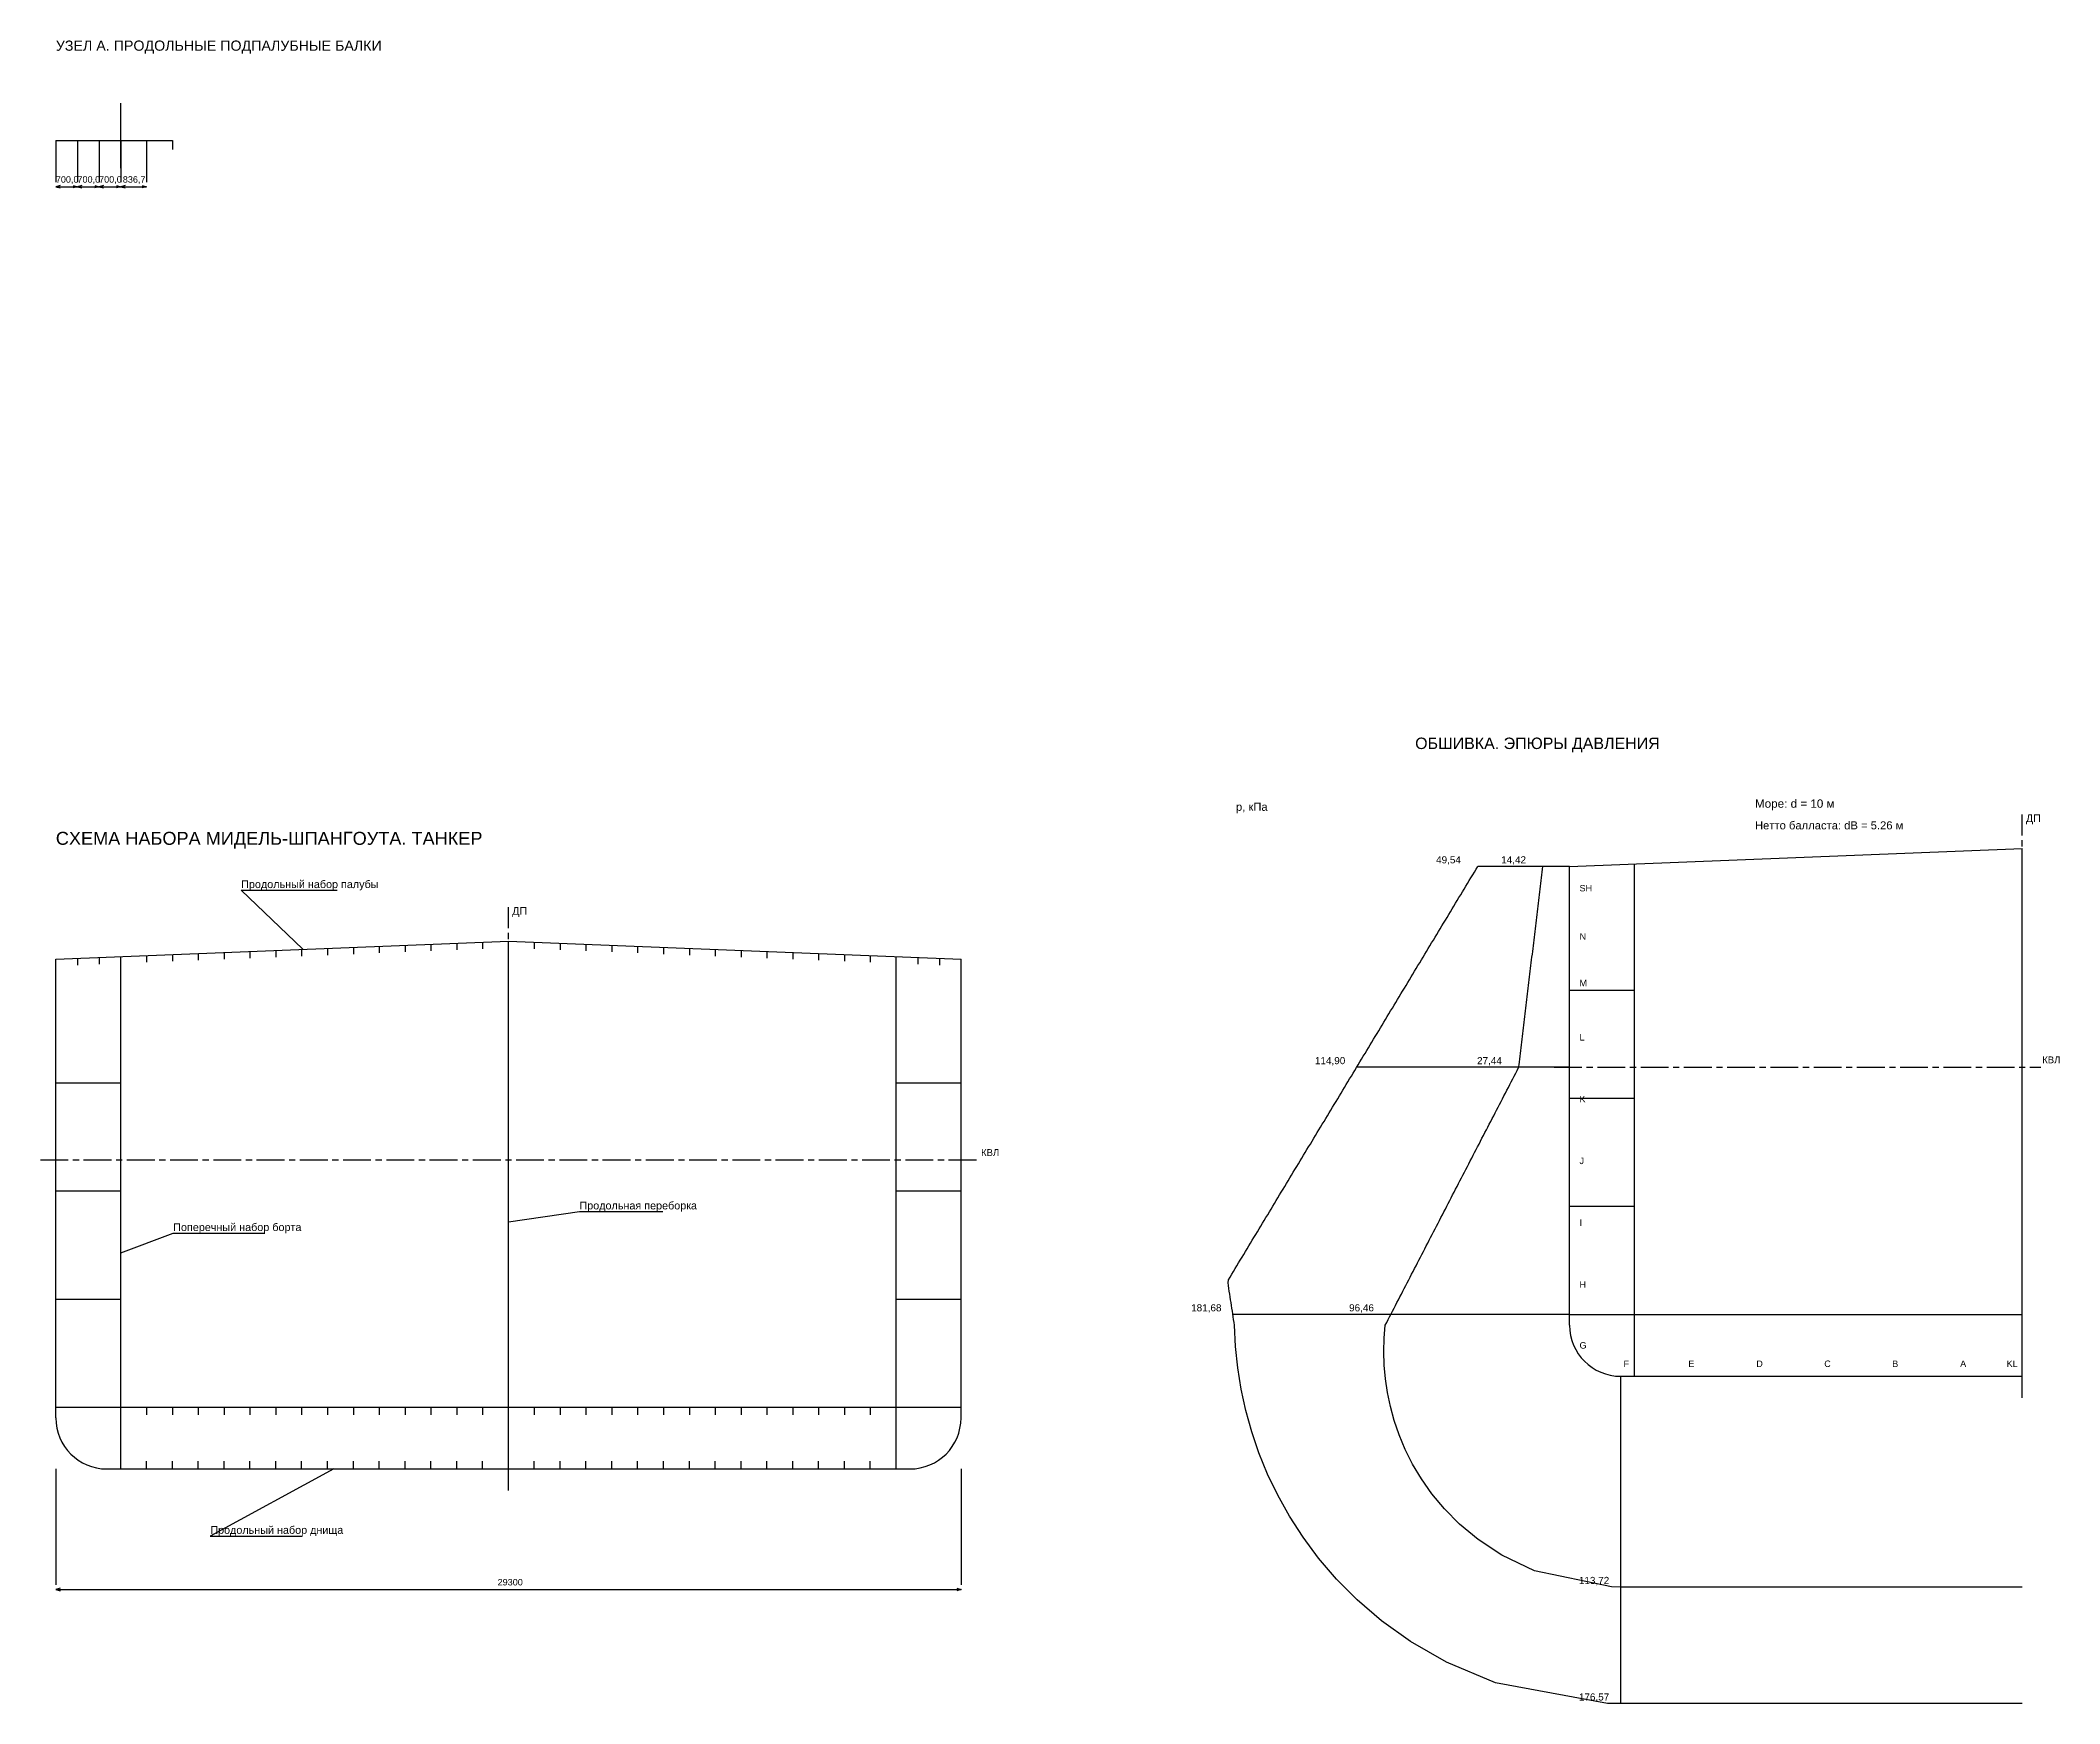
# Model space of a CAD drawing. Header units: millimetres. Extents: x -5500 to 169650, y -17240 to 192034.
# Drawn here: x -500 to 64861, y 25406 to 79235 of the extents above; entities that cross this region are included whole.
import ezdxf

# ---------------------------------------------------------------- set-up
doc = ezdxf.new("R2010")
doc.units = ezdxf.units.MM
doc.linetypes.add('AXIS22', pattern=[1400, 900, -150, 200, -150])
for name, color, linetype in [('01_CENTER', 30, 'AXIS22'), ('01_DIM', 2, 'Continuous'), ('01_HULL', 4, 'Continuous'), ('01_MEMBER', 7, 'Continuous'), ('01_SEAM', 7, 'Continuous'), ('01_TEXT', 7, 'Continuous'), ('02_CENTER', 30, 'AXIS22'), ('02_HULL', 4, 'Continuous'), ('02_NET', 6, 'Continuous'), ('02_SEA', 3, 'Continuous'), ('02_TEXT', 7, 'Continuous'), ('ARR_DETAIL_DIM', 2, 'Continuous'), ('ARR_DETAIL_HULL', 4, 'Continuous'), ('ARR_DETAIL_MEMBER', 4, 'Continuous'), ('ARR_DETAIL_TEXT', 7, 'Continuous')]:
    doc.layers.add(name, color=color, linetype=linetype)
doc.styles.add('RU', font='arial.ttf')

msp = doc.modelspace()

# ---------------------------------------------------------------- linework, layer by layer
at = {"layer": '01_CENTER'}
for p, q in [((14650, 32300), (14650, 51186)), ((-500, 43000), (29900, 43000))]:
    msp.add_line(p, q, dxfattribs=at)
at = {"layer": '01_DIM'}
for p, q in [((0, 33000), (0, 29250)), ((29300, 33000), (29300, 29250)), ((0, 29100), (29300, 29100))]:
    msp.add_line(p, q, dxfattribs=at)
for points in [[(140, 29140), (0, 29100), (140, 29060)], [(29160, 29140), (29300, 29100), (29160, 29060)]]:
    msp.add_lwpolyline(points, dxfattribs=at)
at = {"layer": '01_HULL'}
for p, q in [((14650, 33000), (14650, 50086)), ((0, 34650), (0, 49500)), ((2100, 33000), (2100, 49584)), ((27200, 33000), (27200, 49584)), ((29300, 34650), (29300, 49500)), ((0, 45500), (2100, 45500)), ((27200, 45500), (29300, 45500)), ((0, 42000), (2100, 42000)), ((27200, 42000), (29300, 42000)), ((0, 38500), (2100, 38500)), ((27200, 38500), (29300, 38500)), ((0, 35000), (29300, 35000)), ((1650, 33000), (27650, 33000))]:
    msp.add_line(p, q, dxfattribs=at)
msp.add_lwpolyline([(0, 49500), (14650, 50086), (29300, 49500)], dxfattribs=at)
for centre, start, end in [((1650, 34650), 180, 270), ((27650, 34650), 270, 360)]:
    msp.add_arc(centre, 1650, start, end, dxfattribs=at)
at = {"layer": '01_MEMBER'}
for p, q in [((4610, 49684), (4610, 49464)), ((5447, 49718), (5447, 49498)), ((6283, 49751), (6283, 49531)), ((7120, 49785), (7120, 49565)), ((7957, 49818), (7957, 49598)), ((8793, 49852), (8793, 49632)), ((9630, 49885), (9630, 49665)), ((10467, 49919), (10467, 49699)), ((11303, 49952), (11303, 49732)), ((12140, 49986), (12140, 49766)), ((12977, 50019), (12977, 49799)), ((13813, 50053), (13813, 49833)), ((15487, 50053), (15487, 49833)), ((16323, 50019), (16323, 49799)), ((17160, 49986), (17160, 49766)), ((17997, 49952), (17997, 49732)), ((18833, 49919), (18833, 49699)), ((19670, 49885), (19670, 49665)), ((20507, 49852), (20507, 49632)), ((21343, 49818), (21343, 49598)), ((22180, 49785), (22180, 49565)), ((23017, 49751), (23017, 49531)), ((23853, 49718), (23853, 49498)), ((24690, 49684), (24690, 49464)), ((700, 49528), (700, 49308)), ((1400, 49556), (1400, 49336)), ((2937, 49617), (2937, 49397)), ((3773, 49651), (3773, 49431)), ((25527, 49651), (25527, 49431)), ((26363, 49617), (26363, 49397)), ((27900, 49556), (27900, 49336)), ((28600, 49528), (28600, 49308)), ((2937, 35000), (2937, 34750)), ((3773, 35000), (3773, 34750)), ((4610, 35000), (4610, 34750)), ((5447, 35000), (5447, 34750)), ((6283, 35000), (6283, 34750)), ((7120, 35000), (7120, 34750)), ((7957, 35000), (7957, 34750)), ((8793, 35000), (8793, 34750)), ((9630, 35000), (9630, 34750)), ((10467, 35000), (10467, 34750)), ((11303, 35000), (11303, 34750)), ((12140, 35000), (12140, 34750)), ((12977, 35000), (12977, 34750)), ((13813, 35000), (13813, 34750)), ((15487, 35000), (15487, 34750)), ((16323, 35000), (16323, 34750)), ((17160, 35000), (17160, 34750)), ((17997, 35000), (17997, 34750)), ((18833, 35000), (18833, 34750)), ((19670, 35000), (19670, 34750)), ((20507, 35000), (20507, 34750)), ((21343, 35000), (21343, 34750)), ((22180, 35000), (22180, 34750)), ((23017, 35000), (23017, 34750)), ((23853, 35000), (23853, 34750)), ((24690, 35000), (24690, 34750)), ((25527, 35000), (25527, 34750)), ((26363, 35000), (26363, 34750)), ((2937, 33000), (2937, 33250)), ((3773, 33000), (3773, 33250)), ((4610, 33000), (4610, 33250)), ((5447, 33000), (5447, 33250)), ((6283, 33000), (6283, 33250)), ((7120, 33000), (7120, 33250)), ((7957, 33000), (7957, 33250)), ((8793, 33000), (8793, 33250)), ((9630, 33000), (9630, 33250)), ((10467, 33000), (10467, 33250)), ((11303, 33000), (11303, 33250)), ((12140, 33000), (12140, 33250)), ((12977, 33000), (12977, 33250)), ((13813, 33000), (13813, 33250)), ((15487, 33000), (15487, 33250)), ((16323, 33000), (16323, 33250)), ((17160, 33000), (17160, 33250)), ((17997, 33000), (17997, 33250)), ((18833, 33000), (18833, 33250)), ((19670, 33000), (19670, 33250)), ((20507, 33000), (20507, 33250)), ((21343, 33000), (21343, 33250)), ((22180, 33000), (22180, 33250)), ((23017, 33000), (23017, 33250)), ((23853, 33000), (23853, 33250)), ((24690, 33000), (24690, 33250)), ((25527, 33000), (25527, 33250)), ((26363, 33000), (26363, 33250))]:
    msp.add_line(p, q, dxfattribs=at)
at = {"layer": '01_SEAM'}
for points in [[(8000, 49820), (6000, 51730), (9105, 51730)], [(14650, 41000), (16950, 41330), (19650, 41330)], [(2100, 40000), (3800, 40630), (6770, 40630)], [(9000, 33000), (5000, 30830), (7970, 30830)]]:
    msp.add_lwpolyline(points, dxfattribs=at)
at = {"layer": '02_CENTER'}
for p, q in [((63650, 35300), (63650, 54186)), ((48500, 46000), (64250, 46000))]:
    msp.add_line(p, q, dxfattribs=at)
at = {"layer": '02_HULL'}
for p, q in [((63650, 36000), (63650, 53086)), ((49000, 37650), (49000, 52500)), ((51100, 36000), (51100, 52584)), ((49000, 48500), (51100, 48500)), ((49000, 45000), (51100, 45000)), ((49000, 41500), (51100, 41500)), ((49000, 38000), (63650, 38000)), ((50650, 36000), (63650, 36000))]:
    msp.add_line(p, q, dxfattribs=at)
msp.add_lwpolyline([(49000, 52500), (63650, 53086)], dxfattribs=at)
msp.add_arc((50650, 37650), 1650, 180, 270, dxfattribs=at)
at = {"layer": '02_NET'}
for p, q in [((49000, 52500), (46027, 52500)), ((49000, 46000), (42106, 46000)), ((49000, 38000), (38099, 38000)), ((50650, 36000), (50650, 25406))]:
    msp.add_line(p, q, dxfattribs=at)
msp.add_lwpolyline([(63650, 25406), (50650, 25406), (50224, 25413), (46600, 26080), (45013, 26748), (43847, 27418), (42910, 28090), (42125, 28763), (41454, 29438), (40875, 30114), (40371, 30792), (39932, 31472), (39552, 32153), (39224, 32835), (38944, 33519), (38710, 34205), (38518, 34892), (38368, 35581), (38257, 36271), (38186, 36963), (38153, 37651), (38139, 37743), (38125, 37834), (38111, 37926), (38097, 38018), (38083, 38109), (38068, 38201), (38054, 38293), (38040, 38384), (38026, 38476), (38012, 38568), (37998, 38659), (37984, 38751), (37970, 38842), (37956, 38934), (37942, 39026), (37954, 39117), (38009, 39209), (38064, 39301), (38120, 39392), (38175, 39484), (38230, 39576), (38285, 39667), (38341, 39759), (38396, 39851), (38451, 39942), (38507, 40034), (38562, 40126), (38617, 40217), (38673, 40309), (38728, 40401), (38783, 40492), (38838, 40584), (38894, 40676), (38949, 40767), (39004, 40859), (39060, 40951), (39115, 41042), (39170, 41134), (39226, 41226), (39281, 41317), (39336, 41409), (39391, 41501), (39447, 41592), (39502, 41684), (39557, 41776), (39613, 41867), (39668, 41959), (39723, 42051), (39779, 42142), (39834, 42234), (39889, 42326), (39944, 42417), (40000, 42509), (40055, 42601), (40110, 42692), (40166, 42784), (40221, 42876), (40276, 42967), (40332, 43059), (40387, 43151), (40442, 43242), (40497, 43334), (40553, 43426), (40608, 43517), (40663, 43609), (40719, 43701), (40774, 43792), (40829, 43884), (40885, 43976), (40940, 44067), (40995, 44159), (41050, 44250), (41106, 44342), (41161, 44434), (41216, 44525), (41272, 44617), (41327, 44709), (41382, 44800), (41438, 44892), (41493, 44984), (41548, 45075), (41603, 45167), (41659, 45259), (41714, 45350), (41769, 45442), (41825, 45534), (41880, 45625), (41935, 45717), (41991, 45809), (42046, 45900), (42101, 45992), (42156, 46084), (42212, 46175), (42267, 46267), (42322, 46359), (42378, 46450), (42433, 46542), (42488, 46634), (42544, 46725), (42599, 46817), (42654, 46909), (42709, 47000), (42765, 47092), (42820, 47184), (42875, 47275), (42931, 47367), (42986, 47459), (43041, 47550), (43097, 47642), (43152, 47734), (43207, 47825), (43262, 47917), (43318, 48009), (43373, 48100), (43428, 48192), (43484, 48284), (43539, 48375), (43594, 48467), (43650, 48559), (43705, 48650), (43760, 48742), (43815, 48834), (43871, 48925), (43926, 49017), (43981, 49109), (44037, 49200), (44092, 49292), (44147, 49384), (44203, 49475), (44258, 49567), (44313, 49659), (44368, 49750), (44424, 49842), (44479, 49933), (44534, 50025), (44590, 50117), (44645, 50208), (44700, 50300), (44756, 50392), (44811, 50483), (44866, 50575), (44921, 50667), (44977, 50758), (45032, 50850), (45087, 50942), (45143, 51033), (45198, 51125), (45253, 51217), (45309, 51308), (45364, 51400), (45419, 51492), (45474, 51583), (45530, 51675), (45585, 51767), (45640, 51858), (45696, 51950), (45751, 52042), (45806, 52133), (45862, 52225), (45917, 52317), (45972, 52408), (46027, 52500)], dxfattribs=at)
at = {"layer": '02_SEA'}
for p, q in [((49000, 52500), (48135, 52500)), ((49000, 46000), (47354, 46000)), ((49000, 38000), (43212, 38000)), ((50650, 36000), (50650, 29177))]:
    msp.add_line(p, q, dxfattribs=at)
msp.add_lwpolyline([(63650, 29177), (50650, 29177), (50355, 29182), (47866, 29698), (46802, 30208), (46038, 30713), (45438, 31213), (44949, 31707), (44543, 32196), (44203, 32680), (43918, 33159), (43680, 33632), (43483, 34100), (43323, 34563), (43197, 35020), (43102, 35472), (43036, 35919), (42997, 36361), (42984, 36797), (42996, 37228), (43031, 37651), (43079, 37743), (43126, 37834), (43174, 37926), (43221, 38018), (43269, 38109), (43316, 38201), (43364, 38293), (43411, 38384), (43459, 38476), (43506, 38568), (43553, 38659), (43601, 38751), (43648, 38842), (43696, 38934), (43743, 39026), (43791, 39117), (43838, 39209), (43886, 39301), (43933, 39392), (43980, 39484), (44028, 39576), (44075, 39667), (44123, 39759), (44170, 39851), (44218, 39942), (44265, 40034), (44313, 40126), (44360, 40217), (44408, 40309), (44455, 40401), (44502, 40492), (44550, 40584), (44597, 40676), (44645, 40767), (44692, 40859), (44740, 40951), (44787, 41042), (44835, 41134), (44882, 41226), (44930, 41317), (44977, 41409), (45024, 41501), (45072, 41592), (45119, 41684), (45167, 41776), (45214, 41867), (45262, 41959), (45309, 42051), (45357, 42142), (45404, 42234), (45451, 42326), (45499, 42417), (45546, 42509), (45594, 42601), (45641, 42692), (45689, 42784), (45736, 42876), (45784, 42967), (45831, 43059), (45879, 43151), (45926, 43242), (45973, 43334), (46021, 43426), (46068, 43517), (46116, 43609), (46163, 43701), (46211, 43792), (46258, 43884), (46306, 43976), (46353, 44067), (46401, 44159), (46448, 44250), (46495, 44342), (46543, 44434), (46590, 44525), (46638, 44617), (46685, 44709), (46733, 44800), (46780, 44892), (46828, 44984), (46875, 45075), (46922, 45167), (46970, 45259), (47017, 45350), (47065, 45442), (47112, 45534), (47160, 45625), (47207, 45717), (47255, 45809), (47302, 45900), (47350, 45992), (47364, 46084), (47375, 46175), (47386, 46267), (47397, 46359), (47408, 46450), (47419, 46542), (47430, 46634), (47441, 46725), (47452, 46817), (47463, 46909), (47474, 47000), (47485, 47092), (47496, 47184), (47507, 47275), (47518, 47367), (47529, 47459), (47540, 47550), (47551, 47642), (47562, 47734), (47573, 47825), (47584, 47917), (47595, 48009), (47606, 48100), (47617, 48192), (47628, 48284), (47639, 48375), (47650, 48467), (47661, 48559), (47672, 48650), (47683, 48742), (47694, 48834), (47705, 48925), (47716, 49017), (47727, 49109), (47738, 49200), (47749, 49292), (47760, 49384), (47771, 49475), (47782, 49567), (47793, 49659), (47804, 49750), (47815, 49842), (47826, 49933), (47837, 50025), (47848, 50117), (47859, 50208), (47870, 50300), (47881, 50392), (47892, 50483), (47903, 50575), (47914, 50667), (47925, 50758), (47936, 50850), (47947, 50942), (47958, 51033), (47969, 51125), (47980, 51217), (47991, 51308), (48002, 51400), (48013, 51492), (48024, 51583), (48035, 51675), (48047, 51767), (48058, 51858), (48069, 51950), (48080, 52042), (48091, 52133), (48102, 52225), (48113, 52317), (48124, 52408), (48135, 52500)], dxfattribs=at)
at = {"layer": 'ARR_DETAIL_DIM'}
for p, q in [((0, 76000), (0, 74650)), ((700, 76000), (700, 74650)), ((700, 76000), (700, 74650)), ((1400, 76000), (1400, 74650)), ((1400, 76000), (1400, 74650)), ((2100, 76000), (2100, 74650)), ((2100, 76000), (2100, 74650)), ((2937, 76000), (2937, 74650)), ((0, 74500), (700, 74500)), ((700, 74500), (1400, 74500)), ((1400, 74500), (2100, 74500)), ((2100, 74500), (2937, 74500))]:
    msp.add_line(p, q, dxfattribs=at)
for points in [[(140, 74540), (0, 74500), (140, 74460)], [(560, 74540), (700, 74500), (560, 74460)], [(840, 74540), (700, 74500), (840, 74460)], [(1260, 74540), (1400, 74500), (1260, 74460)], [(1540, 74540), (1400, 74500), (1540, 74460)], [(1960, 74540), (2100, 74500), (1960, 74460)], [(2240, 74540), (2100, 74500), (2240, 74460)], [(2797, 74540), (2937, 74500), (2797, 74460)]]:
    msp.add_lwpolyline(points, dxfattribs=at)
at = {"layer": 'ARR_DETAIL_HULL'}
for p, q in [((2100, 75100), (2100, 77200)), ((0, 76000), (3773, 76000))]:
    msp.add_line(p, q, dxfattribs=at)
at = {"layer": 'ARR_DETAIL_MEMBER'}
for p, q in [((700, 76000), (700, 75700)), ((1400, 76000), (1400, 75700)), ((2937, 76000), (2937, 75700)), ((3773, 76000), (3773, 75700))]:
    msp.add_line(p, q, dxfattribs=at)

# ---------------------------------------------------------------- texts
at = {"layer": '01_DIM', "style": 'RU'}
msp.add_text('29300', height=210, dxfattribs=at).set_placement((14300, 29230))
at = {"layer": '01_TEXT', "style": 'RU'}
for s, height, p in [('СХЕМА НАБОРА МИДЕЛЬ-ШПАНГОУТА. ТАНКЕР', 420, (0, 53200)), ('Продольный набор палубы', 250, (6000, 51800)), ('ДП', 250, (14770, 50936)), ('КВЛ', 220, (29950, 43130)), ('Продольная переборка', 250, (16950, 41400)), ('Поперечный набор борта', 250, (3800, 40700)), ('Продольный набор днища', 250, (5000, 30900))]:
    msp.add_text(s, height=height, dxfattribs=at).set_placement(p)
at = {"layer": '02_NET', "style": 'RU'}
for s, height, p in [('Нетто балласта: dB = 5.26 м', 260, (55000, 53700)), ('49,54', 230, (44677, 52600)), ('114,90', 230, (40756, 46100)), ('181,68', 230, (36749, 38100)), ('176,57', 230, (49300, 25506))]:
    msp.add_text(s, height=height, dxfattribs=at).set_placement(p)
at = {"layer": '02_SEA', "style": 'RU'}
for s, height, p in [('Море: d = 10 м', 270, (55000, 54400)), ('14,42', 230, (46785, 52600)), ('27,44', 230, (46004, 46100)), ('96,46', 230, (41862, 38100)), ('113,72', 230, (49300, 29277))]:
    msp.add_text(s, height=height, dxfattribs=at).set_placement(p)
at = {"layer": '02_TEXT', "style": 'RU'}
for s, height, p in [('ОБШИВКА. ЭПЮРЫ ДАВЛЕНИЯ', 370, (44000, 56300)), ('p, кПа', 260, (38200, 54300)), ('ДП', 250, (63770, 53936)), ('SH', 210, (49320, 51692)), ('N', 210, (49320, 50130)), ('M', 210, (49320, 48621)), ('L', 210, (49320, 46866)), ('КВЛ', 220, (64300, 46130)), ('K', 210, (49320, 44866)), ('J', 210, (49320, 42866)), ('I', 210, (49320, 40866)), ('H', 210, (49320, 38866)), ('G', 210, (49320, 36895)), ('F', 210, (50742, 36300)), ('E', 210, (52842, 36300)), ('D', 210, (55042, 36300)), ('C', 210, (57242, 36300)), ('B', 210, (59442, 36300)), ('A', 210, (61642, 36300)), ('KL', 210, (63146, 36300))]:
    msp.add_text(s, height=height, dxfattribs=at).set_placement(p)
at = {"layer": 'ARR_DETAIL_DIM', "style": 'RU'}
for s, p in [('700,0', (0, 74630)), ('700,0', (700, 74630)), ('700,0', (1400, 74630)), ('836,7', (2168, 74630))]:
    msp.add_text(s, height=210, dxfattribs=at).set_placement(p)
at = {"layer": 'ARR_DETAIL_TEXT', "style": 'RU'}
msp.add_text('УЗЕЛ А. ПРОДОЛЬНЫЕ ПОДПАЛУБНЫЕ БАЛКИ', height=330, dxfattribs=at).set_placement((0, 78900))

doc.saveas('drawing.dxf')
